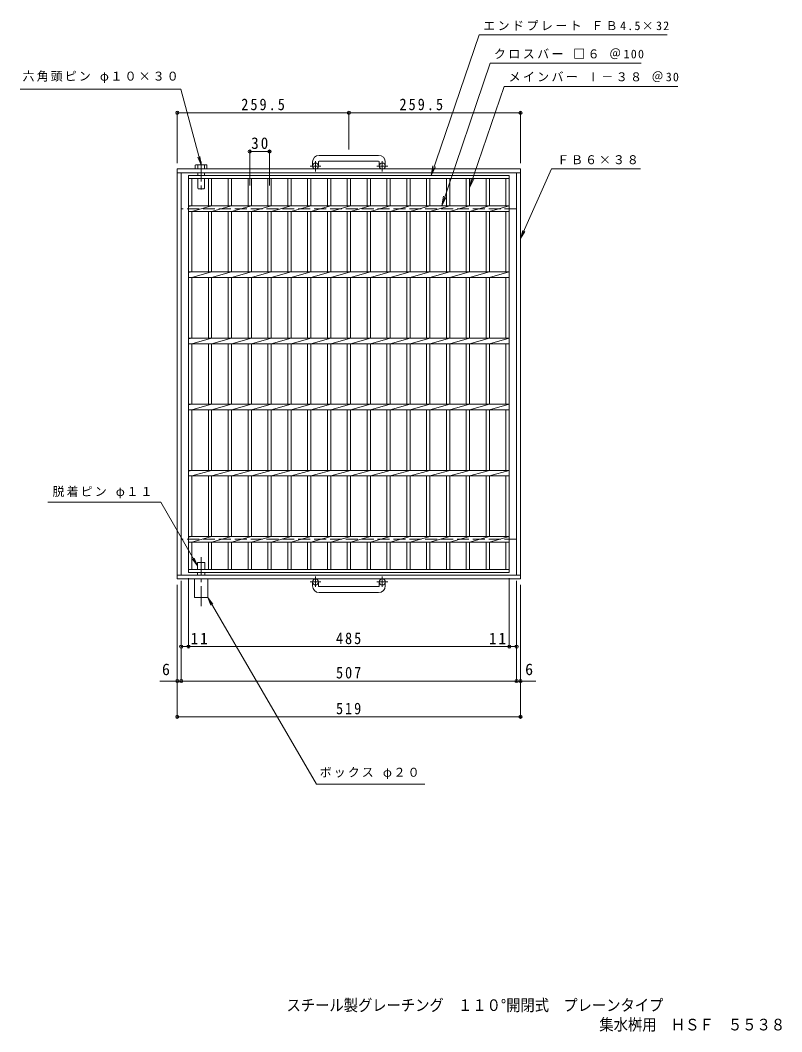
# Model space of a CAD drawing. Units: millimetres, scale not verified. Extents: x -915 to 1060, y -823 to 707.
# Drawn here: x -915 to 237, y -823 to 707 of the extents above; entities that cross this region are included whole.
import ezdxf
from ezdxf.enums import TextEntityAlignment as Align

# ---------------------------------------------------------------- set-up
doc = ezdxf.new("R2010")
doc.units = ezdxf.units.MM
doc.header["$LTSCALE"] = 6
doc.header["$PDMODE"] = 32
doc.header["$PDSIZE"] = 4.8
doc.linetypes.add('CHAIN1', pattern=[8, 5, -1, 1, -1])
doc.linetypes.add('DASHED3', pattern=[4, 3, -1])
for name, color, linetype, lineweight in [('A-1', 2, 'Continuous', 9), ('A-2', 3, 'Continuous', 9), ('A-4', 7, 'Continuous', 9), ('A-5', 7, 'Continuous', 9), ('A-9', 4, 'Continuous', 9)]:
    doc.layers.add(name, color=color, linetype=linetype, lineweight=lineweight)
doc.layers.add('F-5_F-5ﾚｲﾔ', color=2, linetype='Continuous')
doc.styles.add('ＭＳ ゴシック', font='')
doc.styles.get('ＭＳ ゴシック').set_extended_font_data('MS Gothic')

msp = doc.modelspace()

# ---------------------------------------------------------------- linework, layer by layer
at = {"layer": 'A-1'}
for p, q in [((-472.788, 492.67), (-472.788, 486.57)), ((-463.788, 492.67), (-463.788, 486.57)), ((-372.788, 502.669), (-462.788, 502.669)), ((-462.788, 493.67), (-372.788, 493.67)), ((-371.788, 492.67), (-371.788, 486.57)), ((-362.788, 492.67), (-362.788, 486.57)), ((-677.288, -137.93), (-677.288, 482.07)), ((-158.288, 482.07), (-677.288, 482.07)), ((-158.288, 476.069), (-677.288, 476.069)), ((-671.288, -131.93), (-671.288, 476.069)), ((-164.288, -131.93), (-164.288, 476.069)), ((-158.288, -137.93), (-158.288, 482.07)), ((-158.288, -131.93), (-677.288, -131.93)), ((-158.288, -137.93), (-677.288, -137.93)), ((-472.788, -148.531), (-472.788, -142.431)), ((-463.788, -148.531), (-463.788, -142.431)), ((-462.788, -149.531), (-372.788, -149.531)), ((-371.788, -148.531), (-371.788, -142.431)), ((-362.788, -148.531), (-362.788, -142.431)), ((-372.788, -158.531), (-462.788, -158.531))]:
    msp.add_line(p, q, dxfattribs=at)
at = {"layer": 'A-1', "linetype": 'CHAIN1'}
for p, q in [((-468.288, 478.462), (-468.288, 494.06)), ((-367.288, 478.462), (-367.288, 494.06)), ((-460.125, 486.57), (-476.532, 486.57)), ((-359.125, 486.57), (-375.532, 486.57)), ((-468.288, -134.324), (-468.288, -149.921)), ((-367.288, -134.324), (-367.288, -149.921)), ((-460.125, -142.431), (-476.532, -142.431)), ((-359.125, -142.431), (-375.532, -142.431))]:
    msp.add_line(p, q, dxfattribs=at)
at = {"layer": 'A-1', "linetype": 'DASHED3'}
for p, q in [((-164.288, 422.07), (-671.288, 422.07)), ((-164.288, -77.931), (-671.288, -77.931))]:
    msp.add_line(p, q, dxfattribs=at)
at = {"layer": 'A-1'}
for centre in [(-468.288, 486.57), (-367.288, 486.57), (-468.288, -142.431), (-367.288, -142.431)]:
    msp.add_circle(centre, 4.5, dxfattribs=at)
for centre, radius, start, end in [((-462.788, 492.67), 10, 90, 180), ((-462.788, 492.67), 1, 90, 180), ((-372.788, 492.67), 10, 0, 90), ((-372.788, 492.67), 1, 0, 90), ((-462.788, -148.531), 10, 180, 270), ((-462.788, -148.531), 1, 180, 270), ((-372.788, -148.531), 10, 270, 0), ((-372.788, -148.531), 1, 270, 0)]:
    msp.add_arc(centre, radius, start, end, dxfattribs=at)
at = {"layer": 'A-2'}
for p, q in [((-660.288, 472.07), (-175.288, 472.07)), ((-660.288, -127.93), (-660.288, 472.07)), ((-660.288, 467.57), (-175.288, 467.57)), ((-655.288, 426.309), (-655.288, 467.57)), ((-630.287, 467.57), (-630.287, 426.309)), ((-625.288, 467.57), (-625.288, 426.309)), ((-600.288, 467.57), (-600.288, 426.309)), ((-595.287, 467.57), (-595.287, 426.309)), ((-570.288, 467.57), (-570.288, 426.309)), ((-565.288, 467.57), (-565.288, 426.309)), ((-540.287, 467.57), (-540.287, 426.309)), ((-535.288, 467.57), (-535.288, 426.309)), ((-510.288, 467.57), (-510.288, 426.309)), ((-505.287, 467.57), (-505.287, 426.309)), ((-480.287, 467.57), (-480.287, 426.309)), ((-475.288, 467.57), (-475.288, 426.309)), ((-450.287, 467.57), (-450.287, 426.309)), ((-445.288, 467.57), (-445.288, 426.309)), ((-420.288, 467.57), (-420.288, 426.309)), ((-415.288, 467.57), (-415.288, 426.309)), ((-390.288, 467.57), (-390.288, 426.309)), ((-385.288, 467.57), (-385.288, 426.309)), ((-360.287, 467.57), (-360.287, 426.309)), ((-355.288, 467.57), (-355.288, 426.309)), ((-330.288, 467.57), (-330.288, 426.309)), ((-325.287, 467.57), (-325.287, 426.309)), ((-300.288, 467.57), (-300.288, 426.309)), ((-295.288, 467.57), (-295.288, 426.309)), ((-270.288, 467.57), (-270.288, 426.309)), ((-265.289, 467.57), (-265.289, 426.309)), ((-240.289, 467.57), (-240.289, 426.309)), ((-235.289, 467.57), (-235.289, 426.309)), ((-210.289, 467.57), (-210.289, 426.309)), ((-205.29, 467.57), (-205.29, 426.309)), ((-180.288, 467.57), (-180.288, 426.309)), ((-660.288, 426.309), (-175.288, 426.309)), ((-655.288, 426.309), (-660.288, 425.309)), ((-660.288, 417.83), (-175.288, 417.83)), ((-625.288, 426.309), (-655.288, 417.83)), ((-655.288, 326.309), (-655.288, 417.83)), ((-630.287, 417.83), (-630.287, 326.309)), ((-595.287, 426.309), (-625.288, 417.83)), ((-625.288, 417.83), (-625.288, 326.309)), ((-600.288, 417.83), (-600.288, 326.309)), ((-565.288, 426.309), (-595.287, 417.83)), ((-595.287, 417.83), (-595.287, 326.309)), ((-570.288, 417.83), (-570.288, 326.309)), ((-535.288, 426.309), (-565.288, 417.83)), ((-565.288, 417.83), (-565.288, 326.309)), ((-540.287, 417.83), (-540.287, 326.309)), ((-505.287, 426.309), (-535.288, 417.83)), ((-535.288, 417.83), (-535.288, 326.309)), ((-510.288, 417.83), (-510.288, 326.309)), ((-475.288, 426.309), (-505.287, 417.83)), ((-505.287, 417.83), (-505.287, 326.309)), ((-480.287, 417.83), (-480.287, 326.309)), ((-445.288, 426.309), (-475.288, 417.83)), ((-475.288, 417.83), (-475.288, 326.309)), ((-450.287, 417.83), (-450.287, 326.309)), ((-415.287, 426.309), (-445.288, 417.83)), ((-445.288, 417.83), (-445.288, 326.309)), ((-420.288, 417.83), (-420.288, 326.309)), ((-385.288, 426.309), (-415.288, 417.83)), ((-415.288, 417.83), (-415.288, 326.309)), ((-390.288, 417.83), (-390.288, 326.309)), ((-355.288, 426.309), (-385.288, 417.83)), ((-385.288, 417.83), (-385.288, 326.309)), ((-360.287, 417.83), (-360.287, 326.309)), ((-325.287, 426.309), (-355.288, 417.83)), ((-355.288, 417.83), (-355.288, 326.309)), ((-330.288, 417.83), (-330.288, 326.309)), ((-295.288, 426.309), (-325.287, 417.83)), ((-325.287, 417.83), (-325.287, 326.309)), ((-300.288, 417.83), (-300.288, 326.309)), ((-265.289, 426.309), (-295.288, 417.83)), ((-295.288, 417.83), (-295.288, 326.309)), ((-270.288, 417.83), (-270.288, 326.309)), ((-235.289, 426.309), (-265.289, 417.83)), ((-265.289, 417.83), (-265.289, 326.309)), ((-240.289, 417.83), (-240.289, 326.309)), ((-205.29, 426.309), (-235.289, 417.83)), ((-235.289, 417.83), (-235.289, 326.309)), ((-210.289, 417.83), (-210.289, 326.309)), ((-205.29, 417.83), (-205.29, 326.309)), ((-175.288, 426.309), (-205.288, 417.83)), ((-180.288, 417.83), (-180.288, 326.309)), ((-655.288, 326.309), (-660.288, 325.309)), ((-660.288, 326.309), (-175.288, 326.309)), ((-625.288, 326.309), (-655.288, 317.83)), ((-595.287, 326.309), (-625.288, 317.83)), ((-565.288, 326.309), (-595.287, 317.83)), ((-535.288, 326.309), (-565.288, 317.83)), ((-505.287, 326.309), (-535.288, 317.83)), ((-475.288, 326.309), (-505.287, 317.83)), ((-445.288, 326.309), (-475.288, 317.83)), ((-415.287, 326.309), (-445.288, 317.83)), ((-385.288, 326.309), (-415.288, 317.83)), ((-355.288, 326.309), (-385.288, 317.83)), ((-325.287, 326.309), (-355.288, 317.83)), ((-295.288, 326.309), (-325.287, 317.83)), ((-265.289, 326.309), (-295.288, 317.83)), ((-235.289, 326.309), (-265.289, 317.83)), ((-205.29, 326.309), (-235.289, 317.83)), ((-175.288, 326.309), (-205.288, 317.83)), ((-660.288, 317.83), (-175.288, 317.83)), ((-655.288, 226.309), (-655.288, 317.83)), ((-630.287, 317.83), (-630.287, 226.309)), ((-625.288, 317.83), (-625.288, 226.309)), ((-600.288, 317.83), (-600.288, 226.309)), ((-595.287, 317.83), (-595.287, 226.309)), ((-570.288, 317.83), (-570.288, 226.309)), ((-565.288, 317.83), (-565.288, 226.309)), ((-540.287, 317.83), (-540.287, 226.309)), ((-535.288, 317.83), (-535.288, 226.309)), ((-510.288, 317.83), (-510.288, 226.309)), ((-505.287, 317.83), (-505.287, 226.309)), ((-480.287, 317.83), (-480.287, 226.309)), ((-475.288, 317.83), (-475.288, 226.309)), ((-450.287, 317.83), (-450.287, 226.309)), ((-445.288, 317.83), (-445.288, 226.309)), ((-420.288, 317.83), (-420.288, 226.309)), ((-415.288, 317.83), (-415.288, 226.309)), ((-390.288, 317.83), (-390.288, 226.309)), ((-385.288, 317.83), (-385.288, 226.309)), ((-360.287, 317.83), (-360.287, 226.309)), ((-355.288, 317.83), (-355.288, 226.309)), ((-330.288, 317.83), (-330.288, 226.309)), ((-325.287, 317.83), (-325.287, 226.309)), ((-300.288, 317.83), (-300.288, 226.309)), ((-295.288, 317.83), (-295.288, 226.309)), ((-270.288, 317.83), (-270.288, 226.309)), ((-265.289, 317.83), (-265.289, 226.309)), ((-240.289, 317.83), (-240.289, 226.309)), ((-235.289, 317.83), (-235.289, 226.309)), ((-210.289, 317.83), (-210.289, 226.309)), ((-205.29, 317.83), (-205.29, 226.309)), ((-180.288, 317.83), (-180.288, 226.309)), ((-660.288, 226.309), (-175.288, 226.309)), ((-655.288, 226.309), (-660.288, 225.309)), ((-660.288, 217.83), (-175.288, 217.83)), ((-625.288, 226.309), (-655.288, 217.83)), ((-655.288, 126.309), (-655.288, 217.83)), ((-630.287, 217.83), (-630.287, 126.309)), ((-595.287, 226.309), (-625.288, 217.83)), ((-625.288, 217.83), (-625.288, 126.309)), ((-600.288, 217.83), (-600.288, 126.309)), ((-565.288, 226.309), (-595.287, 217.83)), ((-595.287, 217.83), (-595.287, 126.309)), ((-570.288, 217.83), (-570.288, 126.309)), ((-535.288, 226.309), (-565.288, 217.83)), ((-565.288, 217.83), (-565.288, 126.309)), ((-540.287, 217.83), (-540.287, 126.309)), ((-505.287, 226.309), (-535.288, 217.83)), ((-535.288, 217.83), (-535.288, 126.309)), ((-510.288, 217.83), (-510.288, 126.309)), ((-475.288, 226.309), (-505.287, 217.83)), ((-505.287, 217.83), (-505.287, 126.309)), ((-480.287, 217.83), (-480.287, 126.309)), ((-445.288, 226.309), (-475.288, 217.83)), ((-475.288, 217.83), (-475.288, 126.309)), ((-450.287, 217.83), (-450.287, 126.309)), ((-415.287, 226.309), (-445.288, 217.83)), ((-445.288, 217.83), (-445.288, 126.309)), ((-420.288, 217.83), (-420.288, 126.309)), ((-385.288, 226.309), (-415.288, 217.83)), ((-415.288, 217.83), (-415.288, 126.309)), ((-390.288, 217.83), (-390.288, 126.309)), ((-355.288, 226.309), (-385.288, 217.83)), ((-385.288, 217.83), (-385.288, 126.309)), ((-360.287, 217.83), (-360.287, 126.309)), ((-325.287, 226.309), (-355.288, 217.83)), ((-355.288, 217.83), (-355.288, 126.309)), ((-330.288, 217.83), (-330.288, 126.309)), ((-295.288, 226.309), (-325.287, 217.83)), ((-325.287, 217.83), (-325.287, 126.309)), ((-300.288, 217.83), (-300.288, 126.309)), ((-265.289, 226.309), (-295.288, 217.83)), ((-295.288, 217.83), (-295.288, 126.309)), ((-270.288, 217.83), (-270.288, 126.309)), ((-235.289, 226.309), (-265.289, 217.83)), ((-265.289, 217.83), (-265.289, 126.309)), ((-240.289, 217.83), (-240.289, 126.309)), ((-205.29, 226.309), (-235.289, 217.83)), ((-235.289, 217.83), (-235.289, 126.309)), ((-210.289, 217.83), (-210.289, 126.309)), ((-205.29, 217.83), (-205.29, 126.309)), ((-175.288, 226.309), (-205.288, 217.83)), ((-180.288, 217.83), (-180.288, 126.309)), ((-660.288, 126.309), (-175.288, 126.309)), ((-655.288, 126.309), (-660.288, 125.309)), ((-625.288, 126.309), (-655.288, 117.83)), ((-595.287, 126.309), (-625.288, 117.83)), ((-565.288, 126.309), (-595.287, 117.83)), ((-535.288, 126.309), (-565.288, 117.83)), ((-505.287, 126.309), (-535.288, 117.83)), ((-475.288, 126.309), (-505.287, 117.83)), ((-445.288, 126.309), (-475.288, 117.83)), ((-415.287, 126.309), (-445.288, 117.83)), ((-385.288, 126.309), (-415.288, 117.83)), ((-355.288, 126.309), (-385.288, 117.83)), ((-325.287, 126.309), (-355.288, 117.83)), ((-295.288, 126.309), (-325.287, 117.83)), ((-265.289, 126.309), (-295.288, 117.83)), ((-235.289, 126.309), (-265.289, 117.83)), ((-205.29, 126.309), (-235.289, 117.83)), ((-175.288, 126.309), (-205.288, 117.83)), ((-660.288, 117.83), (-175.288, 117.83)), ((-655.288, 26.309), (-655.288, 117.83)), ((-630.287, 117.83), (-630.287, 26.309)), ((-625.288, 117.83), (-625.288, 26.309)), ((-600.288, 117.83), (-600.288, 26.309)), ((-595.287, 117.83), (-595.287, 26.309)), ((-570.288, 117.83), (-570.288, 26.309)), ((-565.288, 117.83), (-565.288, 26.309)), ((-540.287, 117.83), (-540.287, 26.309)), ((-535.288, 117.83), (-535.288, 26.309)), ((-510.288, 117.83), (-510.288, 26.309)), ((-505.287, 117.83), (-505.287, 26.309)), ((-480.287, 117.83), (-480.287, 26.309)), ((-475.288, 117.83), (-475.288, 26.309)), ((-450.287, 117.83), (-450.287, 26.309)), ((-445.288, 117.83), (-445.288, 26.309)), ((-420.288, 117.83), (-420.288, 26.309)), ((-415.288, 117.83), (-415.288, 26.309)), ((-390.288, 117.83), (-390.288, 26.309)), ((-385.288, 117.83), (-385.288, 26.309)), ((-360.287, 117.83), (-360.287, 26.309)), ((-355.288, 117.83), (-355.288, 26.309)), ((-330.288, 117.83), (-330.288, 26.309)), ((-325.287, 117.83), (-325.287, 26.309)), ((-300.288, 117.83), (-300.288, 26.309)), ((-295.288, 117.83), (-295.288, 26.309)), ((-270.288, 117.83), (-270.288, 26.309)), ((-265.289, 117.83), (-265.289, 26.309)), ((-240.289, 117.83), (-240.289, 26.309)), ((-235.289, 117.83), (-235.289, 26.309)), ((-210.289, 117.83), (-210.289, 26.309)), ((-205.29, 117.83), (-205.29, 26.309)), ((-180.288, 117.83), (-180.288, 26.309)), ((-660.288, 26.309), (-175.288, 26.309)), ((-655.288, 26.309), (-660.288, 25.309)), ((-660.288, 17.83), (-175.288, 17.83)), ((-625.288, 26.309), (-655.288, 17.83)), ((-655.288, -73.691), (-655.288, 17.83)), ((-630.287, 17.83), (-630.287, -73.691)), ((-595.287, 26.309), (-625.288, 17.83)), ((-625.288, 17.83), (-625.288, -73.691)), ((-600.288, 17.83), (-600.288, -73.691)), ((-565.288, 26.309), (-595.287, 17.83)), ((-595.287, 17.83), (-595.287, -73.691)), ((-570.288, 17.83), (-570.288, -73.691)), ((-535.288, 26.309), (-565.288, 17.83)), ((-565.288, 17.83), (-565.288, -73.691)), ((-540.287, 17.83), (-540.287, -73.691)), ((-505.287, 26.309), (-535.288, 17.83)), ((-535.288, 17.83), (-535.288, -73.691)), ((-510.288, 17.83), (-510.288, -73.691)), ((-475.288, 26.309), (-505.287, 17.83)), ((-505.287, 17.83), (-505.287, -73.691)), ((-480.287, 17.83), (-480.287, -73.691)), ((-445.288, 26.309), (-475.288, 17.83)), ((-475.288, 17.83), (-475.288, -73.691)), ((-450.287, 17.83), (-450.287, -73.691)), ((-415.287, 26.309), (-445.288, 17.83)), ((-445.288, 17.83), (-445.288, -73.691)), ((-420.288, 17.83), (-420.288, -73.691)), ((-385.288, 26.309), (-415.288, 17.83)), ((-415.288, 17.83), (-415.288, -73.691)), ((-390.288, 17.83), (-390.288, -73.691)), ((-355.288, 26.309), (-385.288, 17.83)), ((-385.288, 17.83), (-385.288, -73.691)), ((-360.287, 17.83), (-360.287, -73.691)), ((-325.287, 26.309), (-355.288, 17.83)), ((-355.288, 17.83), (-355.288, -73.691)), ((-330.288, 17.83), (-330.288, -73.691)), ((-295.288, 26.309), (-325.287, 17.83)), ((-325.287, 17.83), (-325.287, -73.691)), ((-300.288, 17.83), (-300.288, -73.691)), ((-265.289, 26.309), (-295.288, 17.83)), ((-295.288, 17.83), (-295.288, -73.691)), ((-270.288, 17.83), (-270.288, -73.691)), ((-235.289, 26.309), (-265.289, 17.83)), ((-265.289, 17.83), (-265.289, -73.691)), ((-240.289, 17.83), (-240.289, -73.691)), ((-205.29, 26.309), (-235.289, 17.83)), ((-235.289, 17.83), (-235.289, -73.691)), ((-210.289, 17.83), (-210.289, -73.691)), ((-205.29, 17.83), (-205.29, -73.691)), ((-175.288, 26.309), (-205.288, 17.83)), ((-180.288, 17.83), (-180.288, -73.691)), ((-660.288, -73.691), (-175.288, -73.691)), ((-655.288, -73.691), (-660.288, -74.691)), ((-625.288, -73.691), (-655.288, -82.171)), ((-595.287, -73.691), (-625.288, -82.171)), ((-565.288, -73.691), (-595.287, -82.171)), ((-535.288, -73.691), (-565.288, -82.171)), ((-505.287, -73.691), (-535.288, -82.171)), ((-475.288, -73.691), (-505.287, -82.171)), ((-445.288, -73.691), (-475.288, -82.171)), ((-415.287, -73.691), (-445.288, -82.171)), ((-385.288, -73.691), (-415.288, -82.171)), ((-355.288, -73.691), (-385.288, -82.171)), ((-325.287, -73.691), (-355.288, -82.171)), ((-295.288, -73.691), (-325.287, -82.171)), ((-265.289, -73.691), (-295.288, -82.171)), ((-235.289, -73.691), (-265.289, -82.171)), ((-205.29, -73.691), (-235.289, -82.171)), ((-175.288, -73.691), (-205.288, -82.171)), ((-660.288, -82.171), (-175.288, -82.171)), ((-655.288, -123.431), (-655.288, -82.171)), ((-630.287, -82.171), (-630.287, -123.431)), ((-625.288, -82.171), (-625.288, -123.431)), ((-600.288, -82.171), (-600.288, -123.431)), ((-595.287, -82.171), (-595.287, -123.431)), ((-570.288, -82.171), (-570.288, -123.431)), ((-565.288, -82.171), (-565.288, -123.431)), ((-540.287, -82.171), (-540.287, -123.431)), ((-535.288, -82.171), (-535.288, -123.431)), ((-510.288, -82.171), (-510.288, -123.431)), ((-505.287, -82.171), (-505.287, -123.431)), ((-480.287, -82.171), (-480.287, -123.431)), ((-475.288, -82.171), (-475.288, -123.431)), ((-450.287, -82.171), (-450.287, -123.431)), ((-445.288, -82.171), (-445.288, -123.431)), ((-420.288, -82.171), (-420.288, -123.431)), ((-415.288, -82.171), (-415.288, -123.431)), ((-390.288, -82.171), (-390.288, -123.431)), ((-385.288, -82.171), (-385.288, -123.431)), ((-360.287, -82.171), (-360.287, -123.431)), ((-355.288, -82.171), (-355.288, -123.431)), ((-330.288, -82.171), (-330.288, -123.431)), ((-325.287, -82.171), (-325.287, -123.431)), ((-300.288, -82.171), (-300.288, -123.431)), ((-295.288, -82.171), (-295.288, -123.431)), ((-270.288, -82.171), (-270.288, -123.431)), ((-265.289, -82.171), (-265.289, -123.431)), ((-240.289, -82.171), (-240.289, -123.431)), ((-235.289, -82.171), (-235.289, -123.431)), ((-210.289, -82.171), (-210.289, -123.431)), ((-205.29, -82.171), (-205.29, -123.431)), ((-180.288, -82.171), (-180.288, -123.431)), ((-175.288, -123.431), (-660.288, -123.431))]:
    msp.add_line(p, q, dxfattribs=at)
msp.add_lwpolyline([(-175.288, 472.07), (-175.288, -127.93), (-660.288, -127.93)], dxfattribs=at)
at = {"layer": 'A-4'}
for p, q in [((-677.288, 491.07), (-677.288, 568.93)), ((-677.288, 567.13), (-417.788, 567.13)), ((-417.788, 511.669), (-417.788, 568.93)), ((-417.788, 567.13), (-158.288, 567.13)), ((-158.288, 491.07), (-158.288, 568.93)), ((-567.788, 457.257), (-567.788, 510.311)), ((-567.788, 508.511), (-537.788, 508.511)), ((-537.788, 457.257), (-537.788, 510.311)), ((-660.288, -136.93), (-660.288, -242.08)), ((-175.288, -136.93), (-175.288, -242.08)), ((-677.288, -146.931), (-677.288, -348.21)), ((-671.288, -140.93), (-671.288, -294.016)), ((-164.288, -140.93), (-164.288, -294.016)), ((-158.288, -146.931), (-158.288, -348.21)), ((-671.288, -240.28), (-660.288, -240.28)), ((-671.288, -249.28), (-671.288, -242.08)), ((-660.288, -240.28), (-175.288, -240.28)), ((-175.288, -240.28), (-164.288, -240.28)), ((-164.288, -249.28), (-164.288, -242.08)), ((-703.706, -292.216), (-134.995, -292.216)), ((-158.288, -301.216), (-158.288, -294.016)), ((-677.288, -346.41), (-158.288, -346.41))]:
    msp.add_line(p, q, dxfattribs=at)
for p in [(-677.288, 567.13), (-417.788, 567.13), (-158.288, 567.13), (-567.788, 508.511), (-537.788, 508.511), (-671.288, -240.28), (-660.288, -240.28), (-175.288, -240.28), (-164.288, -240.28), (-677.288, -292.216), (-671.288, -292.216), (-164.288, -292.216), (-158.288, -292.216), (-677.288, -346.41), (-158.288, -346.41)]:
    msp.add_point(p, dxfattribs=at)
at = {"layer": 'A-5'}
for p, q in [((-220.978, 685.056), (-293.586, 472.07)), ((-220.978, 685.056), (63.28, 685.056)), ((-203.987, 641.925), (-277.491, 426.309)), ((-203.987, 641.925), (24.117, 641.925)), ((-914.719, 602.669), (-671.888, 602.669)), ((-641.288, 488.469), (-671.888, 602.669)), ((-183.075, 606.636), (-235.289, 453.472)), ((-183.075, 606.636), (79.565, 606.636)), ((-641.288, 488.469), (-646.071, 500.018)), ((-641.288, 488.469), (-642.919, 500.863)), ((-293.586, 472.07), (-290.64, 486.778)), ((-293.586, 472.07), (-286.934, 485.514)), ((-235.289, 453.472), (-232.344, 468.18)), ((-235.289, 453.472), (-228.637, 466.916)), ((-277.491, 426.309), (-274.546, 441.017)), ((-277.491, 426.309), (-270.839, 439.754)), ((-158.288, 376.987), (-154.718, 388.966)), ((-158.288, 376.987), (-151.739, 387.634)), ((-702.288, -21.8), (-872.891, -21.8)), ((-646.788, -117.929), (-702.288, -21.8)), ((-646.788, -117.929), (-651.571, -106.381)), ((-646.788, -117.929), (-654.397, -108.012)), ((-631.288, -165.929), (-623.678, -175.846)), ((-631.288, -165.929), (-626.504, -177.478)), ((-631.288, -165.929), (-466.699, -448.177)), ((-466.699, -448.177), (-303.049, -448.177))]:
    msp.add_line(p, q, dxfattribs=at)
msp.add_lwpolyline([(-158.288, 376.987), (-111.208, 482.263), (22.897, 482.263)], dxfattribs=at)
at = {"layer": 'A-9', "linetype": 'CHAIN1'}
for p, q in [((-641.288, 493.168), (-641.288, 448.537)), ((-641.288, -178.957), (-641.288, -105.033))]:
    msp.add_line(p, q, dxfattribs=at)
at = {"layer": 'A-9'}
for p, q in [((-650.173, 487.726), (-650.173, 482.07)), ((-648.23, 488.469), (-634.345, 488.469)), ((-646.288, 482.07), (-646.288, 487.726)), ((-646.288, 472.07), (-646.288, 476.07)), ((-636.288, 482.07), (-636.288, 487.726)), ((-636.288, 472.07), (-636.288, 476.07)), ((-632.403, 487.726), (-632.403, 482.07)), ((-646.288, 452.882), (-646.288, 467.57)), ((-636.288, 452.882), (-636.288, 467.57)), ((-645.476, 452.07), (-646.288, 452.882)), ((-637.1, 452.07), (-645.476, 452.07)), ((-637.1, 452.07), (-636.288, 452.882)), ((-635.788, -112.929), (-646.788, -112.929)), ((-646.788, -122.929), (-646.788, -112.929)), ((-635.788, -122.929), (-635.788, -112.929)), ((-646.788, -131.929), (-646.788, -127.929)), ((-635.788, -131.929), (-635.788, -127.929)), ((-651.288, -137.929), (-651.288, -165.929)), ((-631.288, -137.929), (-631.288, -165.929)), ((-631.288, -165.929), (-651.288, -165.929))]:
    msp.add_line(p, q, dxfattribs=at)
for centre, radius, start, end in [((-648.23, 485.56), 2.91, 48.12389, 131.8763), ((-641.288, 471.279), 17.19, 73.09029, 106.90971), ((-634.345, 485.56), 2.91, 48.1237, 131.87611)]:
    msp.add_arc(centre, radius, start, end, dxfattribs=at)

# ---------------------------------------------------------------- texts
at = {"layer": 'A-4', "color": 2, "style": 'ＭＳ ゴシック'}
for p in [(-700.361, -288.616), (-151.298, -288.616)]:
    msp.add_text('6', height=17.6, dxfattribs=at).set_placement(p, align=Align.BOTTOM_LEFT)
at = {"layer": 'A-4', "color": 2, "char_height": 17.6, "attachment_point": 7, "style": 'ＭＳ ゴシック'}
for s, insert in [('\\T1.28;\\W0.9;259.5', (-580.538, 570.73)), ('\\T1.28;\\W0.9;259.5', (-341.323, 570.73)), ('\\T1.27;\\W0.95;30', (-565.538, 512.111)), ('\\T1.27;\\W0.95;11', (-657.101, -236.68)), ('\\T1.27;\\W0.9;485', (-437.288, -236.68)), ('\\T1.27;\\W0.95;11', (-206.03, -236.68)), ('\\T1.27;\\W0.9;507', (-437.288, -288.616)), ('\\T1.27;\\W0.9;519', (-437.288, -342.811))]:
    msp.add_mtext(s, dxfattribs=dict(at, insert=insert))
at = {"layer": 'A-5', "char_height": 13.2, "attachment_point": 7, "style": 'ＭＳ ゴシック'}
for s, insert in [('\\T1.21;エンドプレート\\~ＦＢ4.5×32', (-214.655, 691.308)), ('\\T1.21;クロスバー\\~□６\\~＠100', (-198.423, 648.123)), ('\\T1.18;六角頭ピン\\~φ１０×３０', (-911.099, 612.152)), ('\\T1.2;メインバー\\~Ⅰ－３８\\~＠30', (-176.222, 613.415)), ('\\T1.17;ＦＢ６×３８', (-102.809, 489.136)), ('\\T1.18;脱着ピン\\~φ１１', (-865.786, -15.957)), ('\\T1.18;ボックス\\~φ２０', (-461.921, -440.591))]:
    msp.add_mtext(s, dxfattribs=dict(at, insert=insert))
at = {"layer": 'F-5_F-5ﾚｲﾔ', "style": 'ＭＳ ゴシック', "width": 0.9}
for s, p in [('スチール製グレーチング\u3000１１０°開閉式\u3000プレーンタイプ', (-512.046, -796.524)), ('集水桝用\u3000ＨＳＦ\u3000５５３８', (-39.071, -825.907))]:
    msp.add_text(s, height=17.6, dxfattribs=at).set_placement(p, align=Align.BOTTOM_LEFT)

doc.saveas('drawing.dxf')
